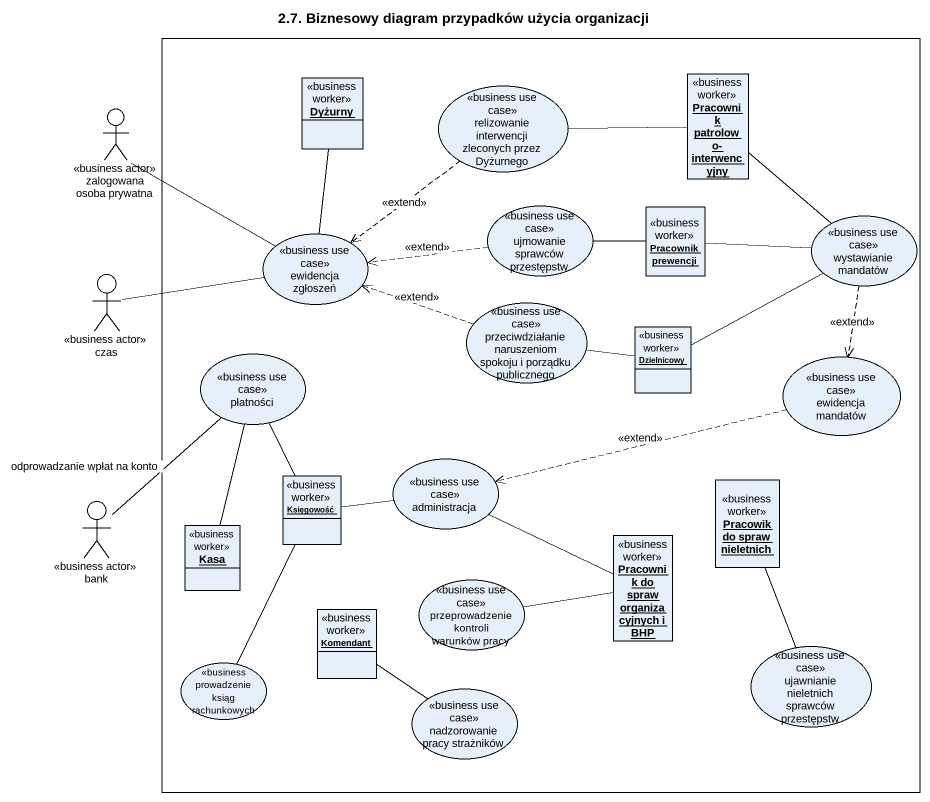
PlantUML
@startuml
title 2.7. Biznesowy diagram przypadków użycia organizacji
allowmixing
hide circle
hide empty members
rectangle " " as rectangle1 {
  object Dyżurny <<business worker>>
  usecase "relizowanie interwencji zleconych przez Dyżurnego" as relizowanie_interwencji <<business use case>>
  object "Pracownik patrolowo- interwencyjny" as Pracownik_patrolowo <<business worker>>
  usecase "ewidencja zgłoszeń" as ewidencja_zgłoszeń <<business use case>>
  usecase "ujmowanie sprawców przestępstw" as ujmowanie_sprawców <<business use case>>
  object "Pracownik prewencji" as Pracownik_prewencji <<business worker>>
  usecase "wystawianie mandatów" as wystawianie_mandatów <<business use case>>
  usecase "przeciwdziałanie naruszeniom spokoju i porządku publicznego" as przeciwdziałanie <<business use case>>
  object Dzielnicowy <<business worker>>
  usecase płatności <<business use case>>
  usecase "ewidencja mandatów" as ewidencja_mandatów <<business use case>>
  usecase administracja <<business use case>>
  object Księgowość <<business worker>>
  object "Pracowik do spraw nieletnich" as Pracowik_do_spraw_nieletnich <<business worker>>
  object Kasa <<business worker>>
  object "Pracownik do spraw organizacyjnych i BHP" as Pracownik_do_spraw <<business worker>>
  object Komendant <<business worker>>
  usecase "przeprowadzenie kontroli warunków pracy" as przeprowadzenie_kontroli <<business use case>>
  usecase "ujawnianie nieletnich sprawców przestępstw" as ujawnianie_nieletnich <<business use case>>
  usecase "prowadzenie ksiąg rachunkowych" as prowadzenie_ksiąg <<business use case>>
  usecase "nadzorowanie pracy strażników" as nadzorowanie_pracy <<business use case>>
}
actor "zalogowana osoba prywatna" as zalogowana_osoba_prywatna <<business actor>>
actor czas <<business actor>>
actor bank <<business actor>>
relizowanie_interwencji -right- Pracownik_patrolowo
relizowanie_interwencji ..> ewidencja_zgłoszeń : <<extend>>
ewidencja_zgłoszeń -left- zalogowana_osoba_prywatna
ewidencja_zgłoszeń -up- Dyżurny
ujmowanie_sprawców .left.> ewidencja_zgłoszeń : <<extend>>
Pracownik_prewencji -left- ujmowanie_sprawców
wystawianie_mandatów -up- Pracownik_patrolowo
wystawianie_mandatów -left- Pracownik_prewencji
wystawianie_mandatów ..> ewidencja_mandatów : <<extend>>
czas -right- ewidencja_zgłoszeń
przeciwdziałanie .left.> ewidencja_zgłoszeń : <<extend>>
Dzielnicowy -right- wystawianie_mandatów
Dzielnicowy -left- przeciwdziałanie
ewidencja_mandatów .left.> administracja : <<extend>>
bank -up- płatności : odprowadzanie wpłat na konto
Księgowość -up- płatności
Księgowość -right- administracja
Pracowik_do_spraw_nieletnich -- ujawnianie_nieletnich
Kasa -up- płatności
Pracownik_do_spraw -left- administracja
Pracownik_do_spraw -left- przeprowadzenie_kontroli
Komendant -- nadzorowanie_pracy
prowadzenie_ksiąg -up- Księgowość
@enduml
